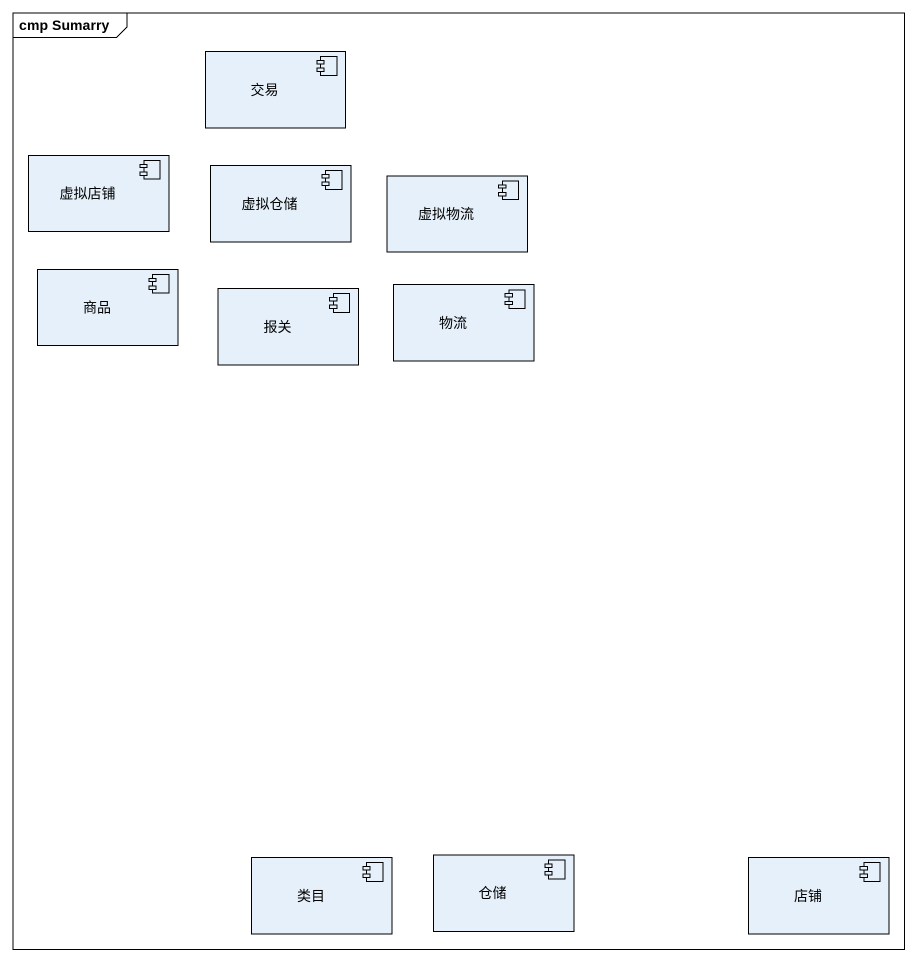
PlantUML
@startuml
mainframe cmp Sumarry
component 交易
component 虚拟店铺
component 虚拟仓储
component 虚拟物流
component 商品
component 报关
component 物流
component 类目
component 仓储
component 店铺
@enduml
